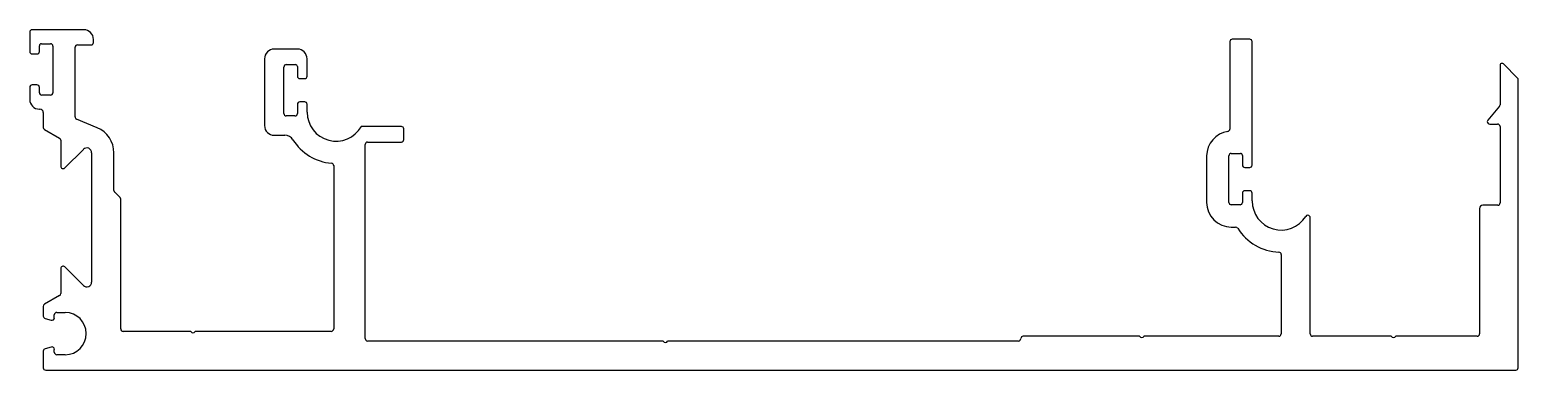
# Model space of a CAD drawing. Header units: inches. Extents: x -68 to 86, y 0 to 35.
import ezdxf

# ---------------------------------------------------------------- set-up
doc = ezdxf.new("R2010")
doc.units = ezdxf.units.IN
doc.header["$MEASUREMENT"] = 0
doc.layers.add('1', color=7, linetype='Continuous')
doc.layers.add('CLIP', color=7, linetype='Continuous')

msp = doc.modelspace()

# ---------------------------------------------------------------- linework, layer by layer
at = {"layer": '1', "color": 7, "linetype": 'Continuous'}
for centre, start, end in [((-64.77, 23.74), 0, 60), ((-66.06, 6.59), 120, 180), ((-58.06, 4.26), 180, 270)]:
    msp.add_arc(centre, 0.254, start, end, dxfattribs=at)
at = {"layer": 'CLIP', "color": 7, "linetype": 'Continuous'}
for p, q in [((-67.72, 34.9), (-67.72, 32.9)), ((-62.13, 35.15), (-67.47, 35.15)), ((-61.13, 33.84), (-61.13, 34.15)), ((56.29, 33.92), (56.29, 24.9)), ((58.34, 34.17), (56.54, 34.17)), ((58.59, 21.18), (58.59, 33.92)), ((-67.47, 32.65), (-66.97, 32.65)), ((-66.72, 32.9), (-66.72, 33.5)), ((-66.52, 33.7), (-65.57, 33.7)), ((-65.32, 33.45), (-65.32, 28.65)), ((-63.04, 26.15), (-63.04, 33.34)), ((-62.79, 33.59), (-61.38, 33.59)), ((-40.06, 33.15), (-42.46, 33.15)), ((-43.46, 32.15), (-43.46, 25.25)), ((-41.46, 26.5), (-41.46, 31.3)), ((-41.21, 31.55), (-40.26, 31.55)), ((-40.06, 31.35), (-40.06, 30.35)), ((-39.06, 30.35), (-39.06, 32.15)), ((84.21, 31.48), (84.21, 27.41)), ((86.01, 30.16), (84.55, 31.63)), ((-66.97, 29.45), (-67.47, 29.45)), ((-39.81, 30.1), (-39.31, 30.1)), ((86.08, 0.25), (86.08, 29.98)), ((-67.72, 29.2), (-67.72, 27.95)), ((-66.72, 28.65), (-66.72, 29.2)), ((-65.57, 28.4), (-66.47, 28.4)), ((-39.31, 27.7), (-39.81, 27.7)), ((-66.72, 26.95), (-66.67, 26.95)), ((-66.32, 26.6), (-66.32, 25.07)), ((-40.31, 26.25), (-41.21, 26.25)), ((-40.06, 27.45), (-40.06, 26.5)), ((-39.06, 26.64), (-39.06, 27.45)), ((84.15, 27.25), (82.95, 25.82)), ((-66.19, 24.85), (-64.64, 23.96)), ((-60.74, 25.03), (-62.88, 25.92)), ((-29.32, 25.16), (-33.46, 25.16)), ((-29.07, 23.81), (-29.07, 24.91)), ((83.14, 25.41), (83.95, 25.41)), ((84.21, 25.16), (84.21, 17.28)), ((-64.52, 23.74), (-64.52, 21.06)), ((-42.46, 24.25), (-41.37, 24.25)), ((-33.06, 3.26), (-33.06, 23.31)), ((-32.81, 23.56), (-29.32, 23.56)), ((-64.09, 20.88), (-62.17, 22.8)), ((-61.32, 22.45), (-61.32, 9.1)), ((-59.02, 18.56), (-59.02, 22.45)), ((53.89, 22.13), (53.89, 17.33)), ((56.19, 17.33), (56.19, 22.13)), ((56.44, 22.38), (57.39, 22.38)), ((57.59, 22.18), (57.59, 21.18)), ((-36.31, 21.12), (-36.31, 4.26)), ((57.84, 20.93), (58.34, 20.93)), ((58.34, 18.53), (57.84, 18.53)), ((-58.39, 17.83), (-58.94, 18.38)), ((-58.32, 4.26), (-58.32, 17.65)), ((57.34, 17.08), (56.44, 17.08)), ((57.59, 18.28), (57.59, 17.33)), ((58.59, 17.47), (58.59, 18.28)), ((83.96, 17.03), (82.44, 17.03)), ((64.59, 3.76), (64.59, 15.74)), ((82.09, 16.68), (82.09, 3.76)), ((56.44, 14.78), (56.88, 14.78)), ((61.59, 11.94), (61.59, 3.76)), ((-64.52, 10.49), (-64.52, 7.92)), ((-62.17, 8.74), (-64.09, 10.66)), ((-64.64, 7.7), (-66.19, 6.81)), ((-66.32, 6.59), (-66.32, 5.59)), ((-66.13, 5.35), (-65.5, 5.17)), ((-65.18, 5.41), (-65.18, 5.71)), ((-64.93, 5.96), (-64.06, 5.96)), ((-51.07, 4.01), (-58.06, 4.01)), ((-36.56, 4.01), (-50.62, 4.01)), ((46.96, 3.51), (34.94, 3.51)), ((61.34, 3.51), (47.41, 3.51)), ((72.97, 3.51), (64.84, 3.51)), ((81.84, 3.51), (73.43, 3.51)), ((-66.32, 1.97), (-66.32, 0.25)), ((-65.5, 2.39), (-66.13, 2.21)), ((-65.18, 1.85), (-65.18, 2.15)), ((-64.06, 1.6), (-64.93, 1.6)), ((-2.27, 3.01), (-32.81, 3.01)), ((34.44, 3.01), (-1.81, 3.01)), ((-66.07, 0), (85.83, 0))]:
    msp.add_line(p, q, dxfattribs=at)
for centre, radius, start, end in [((-67.47, 34.9), 0.25, 90, 180), ((-62.13, 34.15), 1, 360, 90), ((-61.38, 33.84), 0.25, 270, 0), ((56.54, 33.92), 0.25, 90, 180), ((58.34, 33.92), 0.25, 0, 90), ((-67.47, 32.9), 0.25, 180, 270), ((-66.97, 32.9), 0.25, 270, 0), ((-66.52, 33.5), 0.2, 90, 180), ((-65.57, 33.45), 0.25, 0, 90), ((-62.79, 33.34), 0.25, 90, 180), ((-42.46, 32.15), 1, 90, 180), ((-40.06, 32.15), 1, 0, 90), ((-41.21, 31.3), 0.25, 90, 180), ((-40.26, 31.35), 0.2, 0, 90), ((84.41, 31.48), 0.2, 90, 180), ((84.41, 31.48), 0.2, 44.9999, 90), ((-67.47, 29.2), 0.25, 90, 180), ((-66.97, 29.2), 0.25, 0, 90), ((-39.81, 30.35), 0.25, 180, 270), ((-39.31, 30.35), 0.25, 270, 0), ((85.83, 29.98), 0.25, 0, 45), ((-66.72, 27.95), 1, 180, 270), ((-66.47, 28.65), 0.25, 180, 270), ((-65.57, 28.65), 0.25, 270, 0), ((-39.81, 27.45), 0.25, 90, 180), ((-39.31, 27.45), 0.25, 360, 90), ((-66.67, 26.6), 0.35, 0, 90), ((-62.79, 26.15), 0.25, 180, 247.3784), ((-41.21, 26.5), 0.25, 180, 270), ((-40.31, 26.5), 0.25, 270, 0), ((-36.06, 26.64), 3, 180, 330.3901), ((83.95, 27.41), 0.254, 320, 0), ((-66.07, 25.07), 0.25, 180, 240), ((-61.82, 22.45), 2.8, 360, 67.3784), ((-42.46, 25.25), 1, 180, 270), ((-29.32, 24.91), 0.25, 0, 90), ((56.44, 22.13), 2.55, 98.2134, 180), ((56.04, 24.9), 0.25, 278.2134, 0), ((83.14, 25.66), 0.25, 140, 180), ((83.14, 25.66), 0.25, 180, 270), ((83.95, 25.16), 0.254, 0, 90), ((-41.37, 23.25), 1, 32.5551, 90), ((-36.06, 26.64), 5.3, 212.5551, 264.8311), ((-32.81, 23.31), 0.25, 90, 180), ((-29.32, 23.81), 0.25, 270, 0), ((-61.82, 22.45), 0.5, 360, 135), ((56.44, 22.13), 0.25, 90, 180), ((57.39, 22.18), 0.2, 360, 90), ((-64.27, 21.06), 0.25, 180, 315), ((-36.56, 21.11), 0.25, 0.0765, 84.9076), ((57.84, 21.18), 0.25, 180, 270), ((58.34, 21.18), 0.25, 270, 0), ((-58.77, 18.56), 0.25, 180, 225), ((57.84, 18.28), 0.25, 90, 180), ((58.34, 18.28), 0.25, 0, 90), ((-58.57, 17.65), 0.25, 0, 45), ((56.44, 17.33), 2.55, 180, 270), ((56.44, 17.33), 0.25, 180, 270), ((57.34, 17.33), 0.25, 270, 0), ((61.59, 17.47), 3, 180, 327.7939), ((82.44, 16.68), 0.35, 90, 180), ((83.96, 17.28), 0.25, 270, 0), ((64.34, 15.74), 0.25, 90, 147.7939), ((64.34, 15.74), 0.25, 0.0038, 90.0038), ((56.88, 14.53), 0.25, 31.9884, 90), ((61.54, 17.42), 5.23, 211.8125, 268.0505), ((61.34, 11.94), 0.25, 0, 84.8311), ((-64.27, 10.49), 0.25, 45, 180), ((-64.77, 7.92), 0.25, 300, 0), ((-61.82, 9.1), 0.5, 225, 0), ((-66.06, 5.59), 0.254, 180, 253.8557), ((-65.43, 5.41), 0.254, 253.8557, 0), ((-64.93, 5.71), 0.25, 90, 180), ((-64.06, 3.78), 2.18, 270, 90), ((-50.85, 4.11), 0.25, 204.4698, 335.5302), ((-36.56, 4.26), 0.25, 270, 0), ((-32.81, 3.26), 0.25, 180, 270), ((34.44, 3.26), 0.25, 270, 0), ((34.94, 3.26), 0.25, 90, 180), ((47.19, 3.61), 0.25, 204.4698, 335.5302), ((61.34, 3.76), 0.25, 270, 0), ((64.84, 3.76), 0.25, 180, 270), ((73.2, 3.61), 0.25, 204.4698, 335.5302), ((81.84, 3.76), 0.25, 270, 0), ((-66.06, 1.97), 0.254, 106.1443, 180), ((-65.43, 2.15), 0.254, 0, 106.1443), ((-64.93, 1.85), 0.25, 180, 270), ((-2.04, 3.11), 0.25, 204.4698, 335.5302), ((-66.07, 0.25), 0.25, 180, 270), ((85.83, 0.25), 0.25, 270, 0)]:
    msp.add_arc(centre, radius, start, end, dxfattribs=at)

doc.saveas('drawing.dxf')
